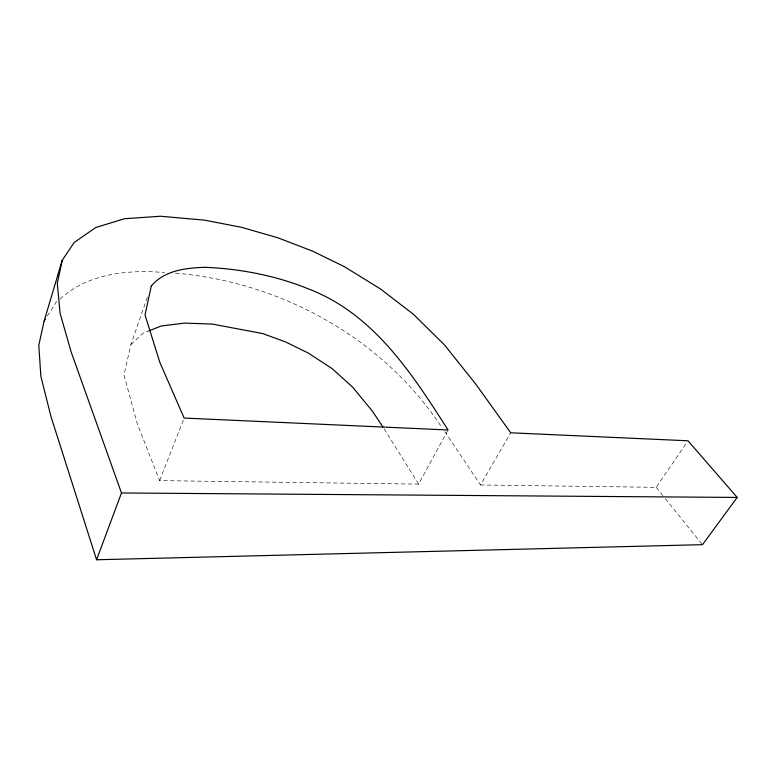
<?xml version="1.0" encoding="UTF-8"?>
<svg xmlns="http://www.w3.org/2000/svg" width="776" height="776" viewBox="0 0 776 776"><rect width="100%" height="100%" fill="white"/><g stroke="black" fill="none" stroke-linecap="round" stroke-linejoin="round"><path stroke-width="0.58" stroke-dasharray="3.88 2.91" d="M147.362 297.247L130.882 344.583L123.995 375.021L137.274 423.735L159.623 480.616L418.623 484.117L448.062 429.972M159.623 480.616L184.164 418.07M444.852 431.563L480.48 484.961L510.734 432.795M47.317 316.055L56.299 301.912L59.102 299.779M480.48 484.961L656.195 487.338L686.634 442.766M130.882 344.583L143.327 333.03L148.934 330.828M60.043 299.061C87.834 273.268 128.467 269.485 164.677 272.541M175.521 273.162C281.155 282.008 383.46 338.355 441.971 427.683M656.195 487.338L664.547 497.668M665.304 498.609L702.503 544.665M384.178 428.885L418.623 484.117"/><path stroke-width="1.16" d="M62.187 260.377L57.288 283.376L60.062 313.174L71.179 352.042L121.473 492.964L96.563 559.768L702.503 544.665L737.2 497.435L687.992 440.787L510.734 432.795L475.736 384.081L444.454 344.903L413.356 314.241L380.473 288.944L344.166 266.566L312.389 251.036L277.856 237.796L241.578 227.319L204.621 220.171L160.535 216.232L124.422 218.735L95.787 227.513L74.215 242.432L62.187 260.377L44.106 321.109L38.8 345.262L40.847 376.176L50.847 416.12L96.563 559.768M44.106 321.109L45.386 319.082M148.934 330.828L161.282 325.988L184.387 323.107L212.323 324.077L262.725 333.583L285.432 341.876L308.305 353.07L332.186 368.639L352.837 387.36L372.431 411.222L382.869 426.926M121.473 492.964L737.2 497.435M151.291 285.975L145.034 314.969L159.827 362.334L184.164 418.07L448.062 429.972C412.172 373.77 373.547 313.679 308.276 288.837C275.625 275.577 240.347 268.806 205.184 267.303C185.91 267.904 164.56 270.281 151.291 285.975"/></g></svg>
